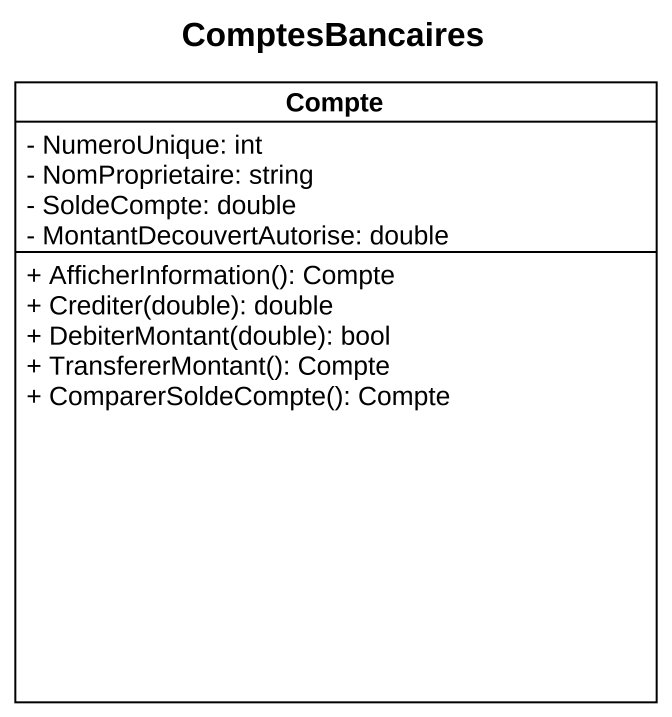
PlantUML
@startuml
title ComptesBancaires
hide circle
hide empty members
skinparam classAttributeIconSize 0
class Compte {
  - NumeroUnique: int
  - NomProprietaire: string
  - SoldeCompte: double
  - MontantDecouvertAutorise: double
  + AfficherInformation(): Compte
  + Crediter(double): double
  + DebiterMontant(double): bool
  + TransfererMontant(): Compte
  + ComparerSoldeCompte(): Compte
}
@enduml
